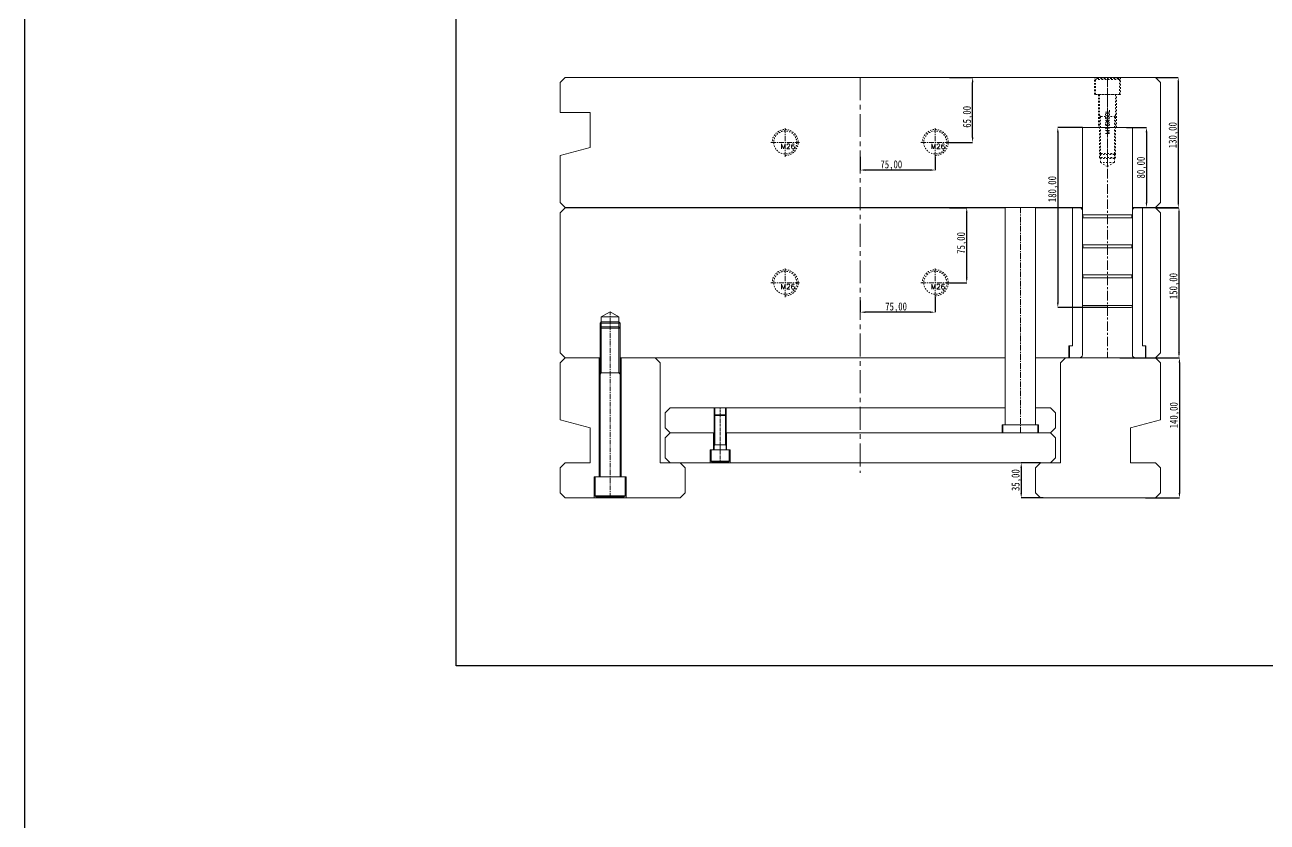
# Model space of a CAD drawing. Header units: millimetres. Extents: x 1727 to 4210, y -6182 to 759.
# Drawn here: x 1727 to 2969, y -2403 to -1606 of the extents above; entities that cross this region are included whole.
import ezdxf
from ezdxf.enums import TextEntityAlignment as Align

# ---------------------------------------------------------------- set-up
doc = ezdxf.new("R2010")
doc.units = ezdxf.units.MM
doc.header["$LTSCALE"] = 16.335
doc.header["$PDMODE"] = 3
doc.header["$PDSIZE"] = 0.3125
doc.linetypes.add('CENTER', pattern=[0.6, 0.375, -0.075, 0.075, -0.075])
doc.linetypes.add('HIDDEN', pattern=[0.2, 0.1, -0.1])
doc.layers.get('0').update_dxf_attribs({"linetype": 'CONTINUOUS'})
doc.layers.get('Defpoints').update_dxf_attribs({"linetype": 'CONTINUOUS'})
doc.layers.add('moldbase', color=7, linetype='CONTINUOUS', lineweight=20)
doc.layers.add('screw', color=33, linetype='CONTINUOUS', lineweight=13)
doc.styles.get("Standard").update_dxf_attribs({"font": 'txt', "width": 0.8})
doc.styles.add('TXT', font='txt.shx', dxfattribs={"bigfont": 'gbcbig.shx'})
doc.dimstyles.new('mold', dxfattribs={"dimtxt": 8, "dimasz": 5, "dimexe": 0, "dimexo": 0, "dimgap": 0, "dimtad": 1, "dimzin": 1, "dimtxsty": 'Standard', "dimcen": 0, "dimclrd": 4, "dimclre": 4, "dimclrt": 6, "dimazin": 0, "dimtfac": 1, "dimtofl": 0, "dimtmove": 0, "dimatfit": 3, "dimfxl": 0, "dimarcsym": 0})

# ---------------------------------------------------------------- blocks, each defined once
blk = doc.blocks.new('screw_m26_g')
at = {"layer": 'screw', "color": 1, "linetype": 'CENTER', "ltscale": 0.808571}
for p, q in [((0, -14.3), (0, 14.3)), ((-14.3, 0), (14.3, 0))]:
    blk.add_line(p, q, dxfattribs=at)
at = {"layer": 'screw', "color": 33, "linetype": 'HIDDEN', "ltscale": 0.808571}
blk.add_circle((0, 0), 11.5, dxfattribs=at)
at = {"layer": 'screw', "color": 92, "linetype": 'HIDDEN', "ltscale": 0.808571}
blk.add_arc((0, 0), 13, 270, 180, dxfattribs=at)
at = {"layer": 'screw', "color": 6, "style": 'TXT'}
blk.add_text('M26', height=5.2, dxfattribs=at).set_placement((-4.42, -6.5))
blk = doc.blocks.new('*D211')
at = {"color": 4, "lineweight": -2}
for p, q in [((2651.6, -1658.7), (2674.6, -1658.7)), ((2674.6, -1718.7), (2674.6, -1663.7)), ((2651.6, -1723.7), (2674.6, -1723.7))]:
    blk.add_line(p, q, dxfattribs=at)
at = {"color": 4}
for points in [[(2673.8, -1663.7), (2675.4, -1663.7), (2674.6, -1658.7)], [(2673.8, -1718.7), (2675.4, -1718.7), (2674.6, -1723.7)]]:
    blk.add_solid(points, dxfattribs=at)
at = {"layer": 'Defpoints', "color": 0}
for p in [(2651.6, -1658.7), (2674.6, -1658.7), (2651.6, -1723.7)]:
    blk.add_point(p, dxfattribs=at)
at = {"color": 6, "insert": (2669.9, -1698.1), "char_height": 8, "attachment_point": 5, "rotation": 90}
blk.add_mtext('65,00', dxfattribs=at)
blk = doc.blocks.new('*D212')
at = {"color": 4, "lineweight": -2}
for p, q in [((2562.3, -1738), (2562.3, -1751.3)), ((2637.3, -1738), (2637.3, -1751.3)), ((2632.3, -1751.3), (2567.3, -1751.3))]:
    blk.add_line(p, q, dxfattribs=at)
at = {"color": 4}
for points in [[(2567.3, -1750.4), (2567.3, -1752.1), (2562.3, -1751.3)], [(2632.3, -1750.4), (2632.3, -1752.1), (2637.3, -1751.3)]]:
    blk.add_solid(points, dxfattribs=at)
at = {"layer": 'Defpoints', "color": 0}
for p in [(2562.3, -1738), (2637.3, -1738), (2562.3, -1751.3)]:
    blk.add_point(p, dxfattribs=at)
at = {"color": 6, "insert": (2593.3, -1746.6), "char_height": 8, "attachment_point": 5}
blk.add_mtext('75,00', dxfattribs=at)
blk = doc.blocks.new('*D213')
at = {"color": 4, "lineweight": -2}
for p, q in [((2562.3, -1881.7), (2562.3, -1893.3)), ((2637.3, -1878.2), (2637.3, -1893.3)), ((2632.3, -1893.3), (2567.3, -1893.3))]:
    blk.add_line(p, q, dxfattribs=at)
at = {"color": 4}
for points in [[(2567.3, -1892.5), (2567.3, -1894.1), (2562.3, -1893.3)], [(2632.3, -1892.5), (2632.3, -1894.1), (2637.3, -1893.3)]]:
    blk.add_solid(points, dxfattribs=at)
at = {"layer": 'Defpoints', "color": 0}
for p in [(2562.3, -1881.7), (2637.3, -1878.2), (2562.3, -1893.3)]:
    blk.add_point(p, dxfattribs=at)
at = {"color": 6, "insert": (2598.1, -1888.6), "char_height": 8, "attachment_point": 5}
blk.add_mtext('75,00', dxfattribs=at)
blk = doc.blocks.new('*D214')
at = {"color": 4, "lineweight": -2}
for p, q in [((2651.6, -1788.9), (2668.7, -1788.9)), ((2668.7, -1858.9), (2668.7, -1793.9)), ((2651.6, -1863.9), (2668.7, -1863.9))]:
    blk.add_line(p, q, dxfattribs=at)
at = {"color": 4}
for points in [[(2667.8, -1793.9), (2669.5, -1793.9), (2668.7, -1788.9)], [(2667.8, -1858.9), (2669.5, -1858.9), (2668.7, -1863.9)]]:
    blk.add_solid(points, dxfattribs=at)
at = {"layer": 'Defpoints', "color": 0}
for p in [(2651.6, -1788.9), (2668.7, -1788.9), (2651.6, -1863.9)]:
    blk.add_point(p, dxfattribs=at)
at = {"color": 6, "insert": (2664, -1824.1), "char_height": 8, "attachment_point": 5, "rotation": 90}
blk.add_mtext('75,00', dxfattribs=at)
blk = doc.blocks.new('*D215')
at = {"color": 4, "lineweight": -2}
for p, q in [((2784.3, -1708.7), (2759.7, -1708.7)), ((2759.7, -1713.7), (2759.7, -1883.7)), ((2809.3, -1888.7), (2759.7, -1888.7))]:
    blk.add_line(p, q, dxfattribs=at)
at = {"color": 4}
for points in [[(2758.9, -1713.7), (2760.6, -1713.7), (2759.7, -1708.7)], [(2758.9, -1883.7), (2760.6, -1883.7), (2759.7, -1888.7)]]:
    blk.add_solid(points, dxfattribs=at)
at = {"layer": 'Defpoints', "color": 0}
for p in [(2784.3, -1708.7), (2759.7, -1888.7), (2809.3, -1888.7)]:
    blk.add_point(p, dxfattribs=at)
at = {"color": 6, "insert": (2755.1, -1770.3), "char_height": 8, "attachment_point": 5, "rotation": 90}
blk.add_mtext('180,00', dxfattribs=at)
blk = doc.blocks.new('*D216')
at = {"color": 4, "lineweight": -2}
for p, q in [((2828.3, -1708.7), (2848.3, -1708.7)), ((2848.3, -1713.7), (2848.3, -1783.7)), ((2834.3, -1788.7), (2848.3, -1788.7))]:
    blk.add_line(p, q, dxfattribs=at)
at = {"color": 4}
for points in [[(2847.5, -1713.7), (2849.2, -1713.7), (2848.3, -1708.7)], [(2847.5, -1783.7), (2849.2, -1783.7), (2848.3, -1788.7)]]:
    blk.add_solid(points, dxfattribs=at)
at = {"layer": 'Defpoints', "color": 0}
for p in [(2828.3, -1708.7), (2834.3, -1788.7), (2848.3, -1788.7)]:
    blk.add_point(p, dxfattribs=at)
at = {"color": 6, "insert": (2843.7, -1748.8), "char_height": 8, "attachment_point": 5, "rotation": 90}
blk.add_mtext('80,00', dxfattribs=at)
blk = doc.blocks.new('*D217')
at = {"color": 4, "lineweight": -2}
for p, q in [((2857.3, -1658.7), (2880.1, -1658.7)), ((2880.1, -1663.7), (2880.1, -1783.7)), ((2857.3, -1788.7), (2880.1, -1788.7))]:
    blk.add_line(p, q, dxfattribs=at)
at = {"color": 4}
for points in [[(2879.3, -1663.7), (2881, -1663.7), (2880.1, -1658.7)], [(2879.3, -1783.7), (2881, -1783.7), (2880.1, -1788.7)]]:
    blk.add_solid(points, dxfattribs=at)
at = {"layer": 'Defpoints', "color": 0}
for p in [(2857.3, -1658.7), (2857.3, -1788.7), (2880.1, -1788.7)]:
    blk.add_point(p, dxfattribs=at)
at = {"color": 6, "insert": (2875.5, -1716.4), "char_height": 8, "attachment_point": 5, "rotation": 90}
blk.add_mtext('130,00', dxfattribs=at)
blk = doc.blocks.new('*D218')
at = {"color": 4, "lineweight": -2}
for p, q in [((2857.3, -1788.9), (2880.8, -1788.9)), ((2880.8, -1793.9), (2880.8, -1933.9)), ((2857.3, -1938.9), (2880.8, -1938.9))]:
    blk.add_line(p, q, dxfattribs=at)
at = {"color": 4}
for points in [[(2880, -1793.9), (2881.7, -1793.9), (2880.8, -1788.9)], [(2880, -1933.9), (2881.7, -1933.9), (2880.8, -1938.9)]]:
    blk.add_solid(points, dxfattribs=at)
at = {"layer": 'Defpoints', "color": 0}
for p in [(2857.3, -1788.9), (2857.3, -1938.9), (2880.8, -1938.9)]:
    blk.add_point(p, dxfattribs=at)
at = {"color": 6, "insert": (2876.2, -1867.2), "char_height": 8, "attachment_point": 5, "rotation": 90}
blk.add_mtext('150,00', dxfattribs=at)
blk = doc.blocks.new('*D219')
at = {"color": 4, "lineweight": -2}
for p, q in [((2821.8, -1938.9), (2881.3, -1938.9)), ((2881.3, -1943.9), (2881.3, -2073.9)), ((2847.5, -2078.9), (2881.3, -2078.9))]:
    blk.add_line(p, q, dxfattribs=at)
at = {"color": 4}
for points in [[(2880.4, -1943.9), (2882.1, -1943.9), (2881.3, -1938.9)], [(2880.4, -2073.9), (2882.1, -2073.9), (2881.3, -2078.9)]]:
    blk.add_solid(points, dxfattribs=at)
at = {"layer": 'Defpoints', "color": 0}
for p in [(2821.8, -1938.9), (2847.5, -2078.9), (2881.3, -2078.9)]:
    blk.add_point(p, dxfattribs=at)
at = {"color": 6, "insert": (2876.6, -1996.3), "char_height": 8, "attachment_point": 5, "rotation": 90}
blk.add_mtext('140,00', dxfattribs=at)
blk = doc.blocks.new('*D220')
at = {"color": 4, "lineweight": -2}
for p, q in [((2742.3, -2043.9), (2723.2, -2043.9)), ((2723.2, -2048.9), (2723.2, -2073.9)), ((2745.1, -2078.9), (2723.2, -2078.9))]:
    blk.add_line(p, q, dxfattribs=at)
at = {"color": 4}
for points in [[(2722.3, -2048.9), (2724, -2048.9), (2723.2, -2043.9)], [(2722.3, -2073.9), (2724, -2073.9), (2723.2, -2078.9)]]:
    blk.add_solid(points, dxfattribs=at)
at = {"layer": 'Defpoints', "color": 0}
for p in [(2742.3, -2043.9), (2723.2, -2078.9), (2745.1, -2078.9)]:
    blk.add_point(p, dxfattribs=at)
at = {"color": 6, "insert": (2718.5, -2061.1), "char_height": 8, "attachment_point": 5, "rotation": 90}
blk.add_mtext('35,00', dxfattribs=at)

msp = doc.modelspace()

# ---------------------------------------------------------------- linework, layer by layer
for points in [[(1727.389, 759.168), (4210.482, 759.168), (4210.482, -6181.558), (1727.389, -6181.558)], [(3976.843, -2246.664), (2158.415, -2246.664), (2158.415, -841.143), (3976.843, -841.143)]]:
    msp.add_lwpolyline(points, close=True)
at = {"layer": 'moldbase'}
for p, q in [((2267.273, -1658.709), (2262.273, -1663.709)), ((2857.273, -1658.709), (2267.273, -1658.709)), ((2857.273, -1658.709), (2862.273, -1663.709)), ((2262.273, -1663.709), (2262.273, -1693.709)), ((2862.273, -1663.709), (2862.273, -1783.709)), ((2262.273, -1693.709), (2292.273, -1693.709)), ((2292.273, -1693.709), (2292.273, -1728.709)), ((2834.273, -1708.709), (2784.273, -1708.709)), ((2784.273, -1931.909), (2784.273, -1708.709)), ((2834.273, -1708.709), (2834.273, -1931.909)), ((2292.273, -1728.709), (2262.273, -1736.747)), ((2262.273, -1736.747), (2262.273, -1783.709)), ((2262.273, -1783.709), (2267.273, -1788.709)), ((2862.273, -1783.709), (2857.273, -1788.709)), ((2267.273, -1788.909), (2262.273, -1793.909)), ((2262.273, -1793.909), (2262.273, -1933.909)), ((2784.273, -1788.709), (2267.273, -1788.709)), ((2707.273, -1788.909), (2267.273, -1788.909)), ((2707.273, -2005.909), (2707.273, -1788.709)), ((2737.273, -2005.909), (2737.273, -1788.709)), ((2784.273, -1788.909), (2737.273, -1788.909)), ((2774.273, -1788.909), (2774.273, -1926.909)), ((2784.273, -1935.909), (2784.273, -1791.909)), ((2834.273, -1795.909), (2784.273, -1795.909)), ((2834.273, -1798.909), (2784.273, -1798.909)), ((2857.273, -1788.709), (2834.273, -1788.709)), ((2857.273, -1788.909), (2834.273, -1788.909)), ((2834.273, -1935.909), (2834.273, -1791.909)), ((2844.273, -1788.909), (2844.273, -1926.909)), ((2857.273, -1788.909), (2862.273, -1793.909)), ((2862.273, -1793.909), (2862.273, -1933.909)), ((2834.273, -1825.909), (2784.273, -1825.909)), ((2834.273, -1828.909), (2784.273, -1828.909)), ((2834.273, -1855.909), (2784.273, -1855.909)), ((2834.273, -1858.909), (2784.273, -1858.909)), ((2834.273, -1886.709), (2784.273, -1886.709)), ((2303.523, -1897.909), (2312.273, -1892.857)), ((2303.523, -1907.909), (2303.523, -1897.909)), ((2303.523, -1897.909), (2321.023, -1897.909)), ((2312.273, -1892.857), (2321.023, -1897.909)), ((2321.023, -1897.909), (2321.023, -1907.909)), ((2832.273, -1888.709), (2786.273, -1888.709)), ((2302.273, -1909.159), (2303.523, -1907.909)), ((2302.273, -2057.909), (2302.273, -1909.159)), ((2303.523, -1907.909), (2321.023, -1907.909)), ((2321.023, -1907.909), (2322.273, -1909.159)), ((2322.273, -2057.909), (2322.273, -1909.159)), ((2262.273, -1933.909), (2267.273, -1938.909)), ((2774.273, -1926.909), (2770.773, -1926.909)), ((2770.773, -1926.909), (2770.773, -1938.909)), ((2771.273, -1926.909), (2771.273, -1938.909)), ((2844.273, -1926.909), (2847.773, -1926.909)), ((2847.273, -1926.909), (2847.273, -1938.909)), ((2847.773, -1926.909), (2847.773, -1938.909)), ((2862.273, -1933.909), (2857.273, -1938.909)), ((2267.273, -1938.909), (2262.273, -1943.909)), ((2262.273, -1943.909), (2262.273, -2000.87)), ((2302.273, -1938.909), (2267.273, -1938.909)), ((2301.273, -1938.909), (2301.273, -2057.909)), ((2707.273, -1938.909), (2322.273, -1938.909)), ((2323.273, -2057.909), (2323.273, -1938.909)), ((2357.273, -1938.909), (2362.273, -1943.909)), ((2362.273, -1943.909), (2362.273, -2043.909)), ((2857.273, -1938.909), (2737.273, -1938.909)), ((2767.273, -1938.909), (2762.273, -1943.909)), ((2762.273, -1943.909), (2762.273, -2043.909)), ((2857.273, -1938.909), (2862.273, -1943.909)), ((2862.273, -1943.909), (2862.273, -2000.87)), ((2302.273, -1953.909), (2322.273, -1953.909)), ((2372.273, -1988.909), (2367.273, -1993.909)), ((2367.273, -1993.909), (2367.273, -2008.909)), ((2707.273, -1988.909), (2372.273, -1988.909)), ((2416.273, -1996.659), (2417.023, -1995.909)), ((2416.273, -2030.909), (2416.273, -1996.659)), ((2417.023, -1995.909), (2417.023, -1988.909)), ((2417.023, -1995.909), (2427.523, -1995.909)), ((2427.523, -1995.909), (2427.523, -1988.909)), ((2427.523, -1995.909), (2428.273, -1996.659)), ((2428.273, -2030.909), (2428.273, -1996.659)), ((2752.273, -1988.909), (2737.273, -1988.909)), ((2752.273, -1988.909), (2757.273, -1993.909)), ((2757.273, -1993.909), (2757.273, -2008.909)), ((2262.273, -2000.87), (2292.273, -2008.909)), ((2292.273, -2008.909), (2292.273, -2043.909)), ((2367.273, -2008.909), (2372.273, -2013.909)), ((2704.273, -2013.909), (2704.273, -2005.909)), ((2704.273, -2005.909), (2740.273, -2005.909)), ((2704.773, -2013.909), (2704.773, -2005.909)), ((2739.773, -2005.909), (2739.773, -2013.909)), ((2740.273, -2005.909), (2740.273, -2013.909)), ((2757.273, -2008.909), (2752.273, -2013.909)), ((2862.273, -2000.87), (2832.273, -2008.909)), ((2832.273, -2008.909), (2832.273, -2043.909)), ((2372.273, -2013.909), (2367.273, -2018.909)), ((2367.273, -2018.909), (2367.273, -2038.909)), ((2416.273, -2013.909), (2372.273, -2013.909)), ((2415.773, -2013.909), (2415.773, -2030.909)), ((2752.273, -2013.909), (2428.273, -2013.909)), ((2428.773, -2030.909), (2428.773, -2013.909)), ((2752.273, -2013.909), (2757.273, -2018.909)), ((2757.273, -2018.909), (2757.273, -2038.909)), ((2412.273, -2043.909), (2412.273, -2030.909)), ((2412.273, -2030.909), (2432.273, -2030.909)), ((2413.273, -2042.159), (2413.273, -2030.909)), ((2413.273, -2030.909), (2431.273, -2030.909)), ((2416.273, -2025.909), (2428.273, -2025.909)), ((2431.273, -2030.909), (2431.273, -2042.159)), ((2432.273, -2030.909), (2432.273, -2043.909)), ((2267.273, -2043.909), (2262.273, -2048.909)), ((2292.273, -2043.909), (2267.273, -2043.909)), ((2762.273, -2043.909), (2362.273, -2043.909)), ((2367.273, -2038.909), (2372.273, -2043.909)), ((2382.273, -2043.909), (2387.273, -2048.909)), ((2414.023, -2042.909), (2413.273, -2042.159)), ((2413.273, -2042.159), (2431.273, -2042.159)), ((2414.023, -2042.909), (2430.523, -2042.909)), ((2431.273, -2042.159), (2430.523, -2042.909)), ((2742.273, -2043.909), (2737.273, -2048.909)), ((2757.273, -2038.909), (2752.273, -2043.909)), ((2857.273, -2043.909), (2832.273, -2043.909)), ((2857.273, -2043.909), (2862.273, -2048.909)), ((2262.273, -2048.909), (2262.273, -2073.909)), ((2296.273, -2078.909), (2296.273, -2057.909)), ((2296.273, -2057.909), (2328.273, -2057.909)), ((2297.273, -2076.659), (2297.273, -2057.909)), ((2297.273, -2057.909), (2327.273, -2057.909)), ((2327.273, -2057.909), (2327.273, -2076.659)), ((2328.273, -2057.909), (2328.273, -2078.909)), ((2387.273, -2048.909), (2387.273, -2073.909)), ((2737.273, -2048.909), (2737.273, -2073.909)), ((2862.273, -2048.909), (2862.273, -2073.909)), ((2262.273, -2073.909), (2267.273, -2078.909)), ((2382.273, -2078.909), (2267.273, -2078.909)), ((2298.523, -2077.909), (2297.273, -2076.659)), ((2297.273, -2076.659), (2327.273, -2076.659)), ((2298.523, -2077.909), (2326.023, -2077.909)), ((2327.273, -2076.659), (2326.023, -2077.909)), ((2387.273, -2073.909), (2382.273, -2078.909)), ((2737.273, -2073.909), (2742.273, -2078.909)), ((2857.273, -2078.909), (2742.273, -2078.909)), ((2862.273, -2073.909), (2857.273, -2078.909))]:
    msp.add_line(p, q, dxfattribs=at)
at = {"layer": 'moldbase', "color": 1, "linetype": 'CENTER', "ltscale": 3.731864}
msp.add_line((2562.273, -1658.709), (2562.273, -2053.909), dxfattribs=at)
at = {"layer": 'moldbase', "color": 1, "linetype": 'CENTER', "ltscale": 1.554943}
msp.add_line((2809.273, -1658.709), (2809.273, -1938.909), dxfattribs=at)
at = {"layer": 'moldbase', "color": 1, "linetype": 'CENTER', "ltscale": 0.932966}
msp.add_line((2722.273, -2013.909), (2722.273, -1788.709), dxfattribs=at)
at = {"layer": 'moldbase', "color": 1, "linetype": 'CENTER', "ltscale": 0.777472}
msp.add_line((2312.273, -2078.909), (2312.273, -1892.857), dxfattribs=at)
at = {"layer": 'moldbase', "color": 92}
for p, q in [((2302.273, -1904.159), (2303.523, -1902.909)), ((2302.273, -1909.159), (2302.273, -1904.159)), ((2302.273, -1904.159), (2322.273, -1904.159)), ((2302.273, -1909.159), (2322.273, -1909.159)), ((2303.523, -1902.909), (2321.023, -1902.909)), ((2303.523, -1953.909), (2303.523, -1907.909)), ((2321.023, -1902.909), (2322.273, -1904.159)), ((2321.023, -1953.909), (2321.023, -1907.909)), ((2322.273, -1904.159), (2322.273, -1909.159)), ((2302.273, -1955.159), (2303.523, -1953.909)), ((2321.023, -1953.909), (2322.273, -1955.159)), ((2416.273, -1996.659), (2416.273, -1988.909)), ((2416.273, -1996.659), (2428.273, -1996.659)), ((2417.023, -2025.909), (2417.023, -1995.909)), ((2427.523, -2025.909), (2427.523, -1995.909)), ((2428.273, -1996.659), (2428.273, -1988.909)), ((2416.273, -2026.659), (2417.023, -2025.909)), ((2427.523, -2025.909), (2428.273, -2026.659))]:
    msp.add_line(p, q, dxfattribs=at)
at = {"layer": 'moldbase', "color": 1, "linetype": 'CENTER', "ltscale": 0.466483}
msp.add_line((2422.273, -2043.909), (2422.273, -1988.909), dxfattribs=at)
at = {"layer": 'moldbase'}
for centre, radius, start, end in [((2781.273, -1791.909), 3, 0, 90), ((2782.95, -1797.409), 2, 311.409608, 48.590469), ((2835.596, -1797.409), 2, 131.4098, 228.590317), ((2837.273, -1791.909), 3, 90, 180), ((2782.95, -1827.409), 2, 311.409608, 48.590469), ((2835.596, -1827.409), 2, 131.4098, 228.590317), ((2782.95, -1857.409), 2, 311.409608, 48.590469), ((2835.596, -1857.409), 2, 131.4098, 228.590317), ((2786.273, -1886.709), 2, 180, 270), ((2832.273, -1886.709), 2, 270, 0), ((2781.273, -1935.909), 3, 270, 0), ((2837.273, -1935.909), 3, 180, 270)]:
    msp.add_arc(centre, radius, start, end, dxfattribs=at)
at = {"layer": 'screw', "color": 8, "linetype": 'HIDDEN', "ltscale": 0.995164}
for p, q in [((2796.273, -1675.709), (2796.273, -1658.709)), ((2797.273, -1660.709), (2798.273, -1659.709)), ((2797.273, -1675.709), (2797.273, -1660.709)), ((2821.273, -1660.709), (2797.273, -1660.709)), ((2820.273, -1659.709), (2798.273, -1659.709)), ((2820.273, -1659.709), (2821.273, -1660.709)), ((2821.273, -1660.709), (2821.273, -1675.709)), ((2822.273, -1658.709), (2822.273, -1675.709)), ((2822.273, -1675.709), (2796.273, -1675.709)), ((2821.273, -1675.709), (2797.273, -1675.709)), ((2800.273, -1675.709), (2800.273, -1708.709)), ((2801.273, -1675.709), (2801.273, -1734.709)), ((2817.273, -1675.709), (2817.273, -1734.709)), ((2818.273, -1708.709), (2818.273, -1675.709)), ((2817.273, -1697.709), (2801.273, -1697.709)), ((2802.273, -1735.709), (2801.273, -1734.709)), ((2816.273, -1735.709), (2802.273, -1735.709)), ((2802.273, -1743.709), (2802.273, -1735.709)), ((2817.273, -1734.709), (2816.273, -1735.709)), ((2816.273, -1735.709), (2816.273, -1743.709)), ((2809.273, -1747.75), (2802.273, -1743.709)), ((2816.273, -1743.709), (2802.273, -1743.709)), ((2816.273, -1743.709), (2809.273, -1747.75))]:
    msp.add_line(p, q, dxfattribs=at)
at = {"layer": 'screw', "color": 1, "linetype": 'CENTER', "ltscale": 0.621977}
msp.add_line((2809.273, -1658.709), (2809.273, -1747.75), dxfattribs=at)
at = {"layer": 'screw', "color": 92, "linetype": 'HIDDEN', "ltscale": 0.995164}
for p, q in [((2802.273, -1697.709), (2801.273, -1696.709)), ((2802.273, -1697.709), (2802.273, -1735.709)), ((2817.273, -1696.709), (2816.273, -1697.709)), ((2816.273, -1697.709), (2816.273, -1735.709)), ((2801.273, -1738.709), (2801.273, -1734.709)), ((2817.273, -1734.709), (2801.273, -1734.709)), ((2817.273, -1734.709), (2817.273, -1738.709)), ((2802.273, -1739.709), (2801.273, -1738.709)), ((2817.273, -1738.709), (2801.273, -1738.709)), ((2816.273, -1739.709), (2802.273, -1739.709)), ((2817.273, -1738.709), (2816.273, -1739.709))]:
    msp.add_line(p, q, dxfattribs=at)

# ---------------------------------------------------------------- block references
at = {"layer": 'screw'}
for p in [(2487.273, -1723.709), (2637.273, -1723.709), (2487.273, -1863.909), (2637.273, -1863.909)]:
    msp.add_blockref('screw_m26_g', p, dxfattribs=at)

# ---------------------------------------------------------------- texts
at = {"layer": 'screw', "color": 6, "linetype": 'HIDDEN', "ltscale": 0.995164, "style": 'TXT'}
msp.add_text('M16X60L', height=4, rotation=90, dxfattribs=at).set_placement((2809.273, -1703.229), align=Align.MIDDLE)

# ---------------------------------------------------------------- dimensions: what is measured, and where the dimension line sits
for base, p1, p2, picture, middle in [((2674.608, -1658.709), (2651.573, -1723.709), (2651.573, -1658.709), '*D211', (2674.608, -1698.113)), ((2880.133, -1788.709), (2857.273, -1658.709), (2857.273, -1788.709), '*D217', (2880.133, -1716.388)), ((2759.73, -1888.709), (2784.273, -1708.709), (2809.273, -1888.709), '*D215', (2759.73, -1770.293)), ((2848.34, -1788.709), (2828.326, -1708.709), (2834.273, -1788.709), '*D216', (2848.34, -1748.785)), ((2668.654, -1788.909), (2651.573, -1863.909), (2651.573, -1788.909), '*D214', (2668.654, -1824.082)), ((2880.844, -1938.909), (2857.273, -1788.909), (2857.273, -1938.909), '*D218', (2880.844, -1867.246)), ((2881.258, -2078.909), (2821.804, -1938.909), (2847.463, -2078.909), '*D219', (2881.258, -1996.308)), ((2723.173, -2078.909), (2742.273, -2043.909), (2745.06, -2078.909), '*D220', (2723.173, -2061.146))]:
    dim = msp.add_linear_dim(base=base, p1=p1, p2=p2, angle=90, dimstyle='mold')
    dim.commit()
    dim.dimension.update_dxf_attribs({"geometry": picture, "text_midpoint": middle, "dimtype": 160})
for base, p1, p2, picture, middle in [((2562.273, -1751.274), (2637.273, -1738.009), (2562.273, -1738.009), '*D212', (2593.276, -1751.274)), ((2562.273, -1893.286), (2637.273, -1878.209), (2562.273, -1881.688), '*D213', (2598.117, -1893.286))]:
    dim = msp.add_linear_dim(base=base, p1=p1, p2=p2, dimstyle='mold')
    dim.commit()
    dim.dimension.update_dxf_attribs({"geometry": picture, "text_midpoint": middle, "dimtype": 160})

doc.saveas('drawing.dxf')
